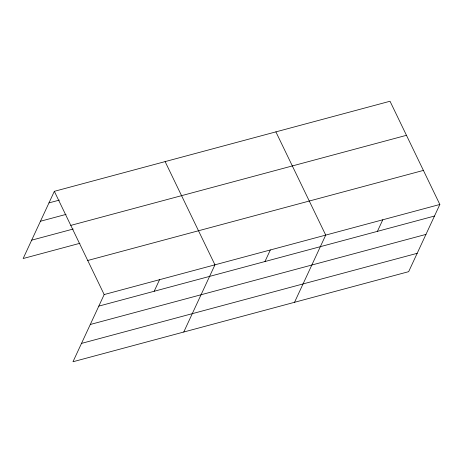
<?xml version="1.0" encoding="UTF-8"?>
<svg xmlns="http://www.w3.org/2000/svg" width="463" height="463" viewBox="0 0 463 463"><rect width="100%" height="100%" fill="white"/><g stroke="black" fill="none" stroke-linecap="round" stroke-linejoin="round"><path stroke-width="0.69" d="M439.85 204.472L104.175 294.555L72.98 361.753L408.655 271.671L439.85 204.472L390.02 101.247L54.345 191.329L23.15 258.528L79.92 243.289M154.191 291.256L159.561 279.693M183.753 332.029L214.948 264.83L165.117 161.599M264.963 261.531L270.334 249.962M294.526 302.298L325.72 235.1L275.89 131.874M377.414 231.355L382.785 219.786M48.974 202.892L59.357 200.109M40.455 221.25L66.07 214.381M70.787 225.394L406.462 135.312M31.669 240.17L73.212 229.023M87.727 260.49L423.408 170.407M98.804 306.124L434.479 216.042M90.285 324.482L425.96 234.4M81.5 343.396L417.18 253.313M54.345 191.329L104.175 294.555"/></g></svg>
